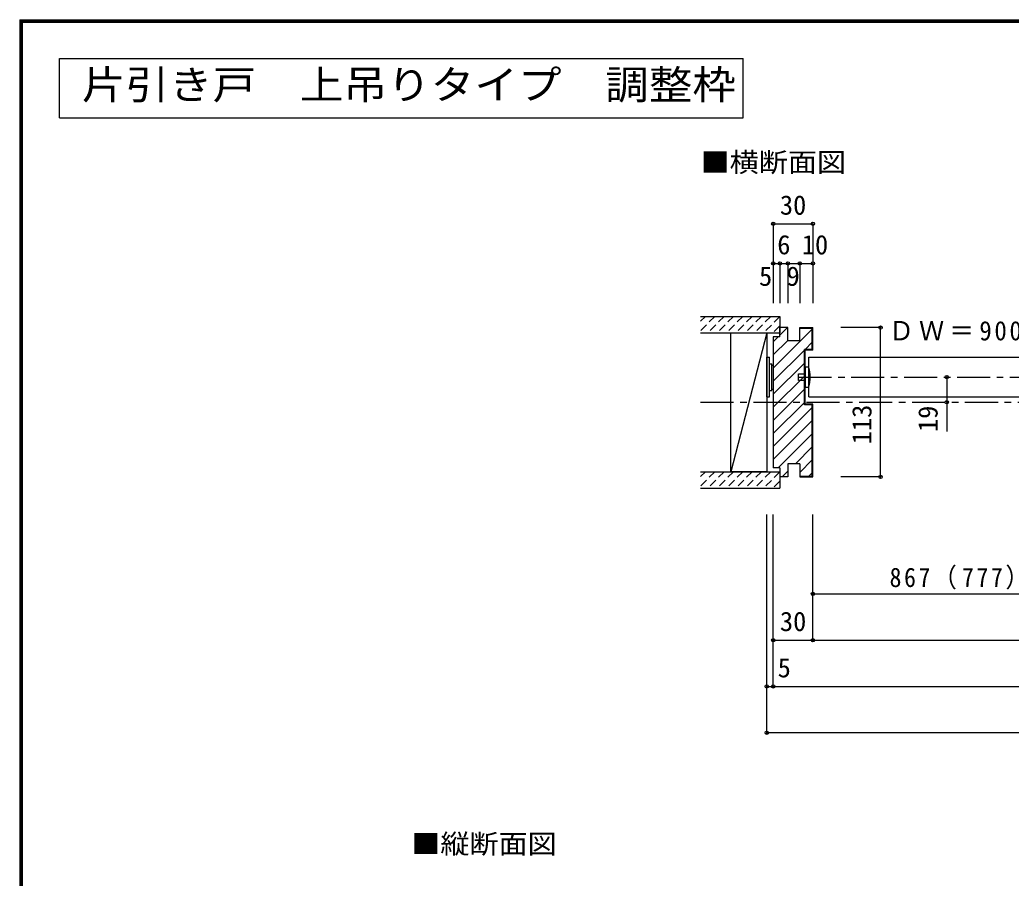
# Model space of a CAD drawing. Units: millimetres at full size, sheet at 1:5; details may follow other scales. Extents: x -973 to 977, y -718 to 696.
# Drawn here: x -973 to -223, y 46 to 696 of the extents above; entities that cross this region are included whole.
import ezdxf
from ezdxf.enums import TextEntityAlignment as Align

# ---------------------------------------------------------------- set-up
doc = ezdxf.new("R2010")
doc.units = ezdxf.units.MM
doc.header["$LTSCALE"] = 5
doc.header["$PDMODE"] = 32
doc.header["$PDSIZE"] = 2.5
doc.linetypes.add('CHAIN1', pattern=[8, 5, -1, 1, -1])
doc.linetypes.add('DASHED1', pattern=[1.8, 1.2, -0.6])
for name, color, linetype in [('0-1_通り芯', 4, 'CHAIN1'), ('0-2_柱', 7, 'Continuous'), ('0-3_仕上げ', 2, 'Continuous'), ('0-4_枠', 3, 'Continuous'), ('0-6_扉', 2, 'Continuous'), ('0-7_金物', 7, 'Continuous'), ('0-A_文字', 3, 'Continuous'), ('0-B_寸法', 7, 'Continuous'), ('0-C_ハッチ', 4, 'DASHED1'), ('F-1_枠', 6, 'Continuous')]:
    doc.layers.add(name, color=color, linetype=linetype)
doc.styles.add('ＭＳ ゴシック', font='')
doc.styles.get('ＭＳ ゴシック').set_extended_font_data('MS Gothic')

msp = doc.modelspace()

# ---------------------------------------------------------------- linework, layer by layer
at = {"layer": '0-1_通り芯'}
for p, q in [((-384.356, 425.5), (389.601, 425.5)), ((-458.349, 406.5), (463.726, 406.5))]:
    msp.add_line(p, q, dxfattribs=at)
at = {"layer": '0-2_柱'}
for p, q in [((-435.349, 459), (-408.349, 459)), ((-435.349, 354), (-435.349, 459)), ((-408.349, 459), (-435.349, 354)), ((-408.349, 459), (-408.349, 354)), ((-408.349, 354), (-435.349, 354))]:
    msp.add_line(p, q, dxfattribs=at)
at = {"layer": '0-3_仕上げ'}
for p, q in [((-458.349, 471.5), (-398.349, 471.5)), ((-398.349, 471.5), (-398.349, 459)), ((-458.349, 459), (-398.349, 459)), ((-458.349, 354), (-398.349, 354)), ((-398.349, 354), (-398.349, 341.5)), ((-458.349, 341.5), (-398.349, 341.5))]:
    msp.add_line(p, q, dxfattribs=at)
at = {"layer": '0-4_枠'}
for p, q in [((-392.349, 463), (-398.349, 463)), ((-398.349, 456), (-398.349, 463)), ((-392.349, 453), (-392.349, 463)), ((-383.349, 463), (-373.349, 463)), ((-383.349, 453), (-383.349, 463)), ((-383.349, 462.5), (-373.849, 462.5)), ((-373.849, 446.5), (-373.849, 462.5)), ((-373.349, 446), (-373.349, 463)), ((-403.349, 456), (-403.349, 357)), ((-398.349, 456), (-403.349, 456)), ((-383.349, 453), (-392.349, 453)), ((-373.849, 446.5), (-379.849, 446.5)), ((-379.849, 404.5), (-379.849, 446.5)), ((-373.349, 446), (-379.349, 446)), ((-379.349, 405), (-379.349, 446)), ((-373.349, 405), (-379.349, 405)), ((-373.349, 350), (-373.349, 405)), ((-373.849, 404.5), (-379.849, 404.5)), ((-373.849, 350.5), (-373.849, 404.5)), ((-392.349, 360), (-392.349, 350)), ((-383.349, 360), (-392.349, 360)), ((-383.349, 360), (-383.349, 350)), ((-398.349, 357), (-403.349, 357)), ((-398.349, 357), (-398.349, 350)), ((-392.349, 350), (-398.349, 350)), ((-383.349, 350.5), (-373.849, 350.5)), ((-383.349, 350), (-373.349, 350))]:
    msp.add_line(p, q, dxfattribs=at)
at = {"layer": '0-6_扉', "color": 6}
for p, q in [((-376.349, 410.5), (-376.349, 440.5)), ((-376.349, 440.5), (-189.429, 440.5)), ((-376.349, 410.5), (-189.429, 410.5))]:
    msp.add_line(p, q, dxfattribs=at)
at = {"layer": '0-7_金物'}
for p, q in [((-408.349, 410.5), (-408.349, 440.5)), ((-408.349, 440.5), (-406.349, 440.5)), ((-406.349, 410.5), (-406.349, 440.5)), ((-406.349, 435.5), (-404.349, 435.5)), ((-404.349, 415.5), (-404.349, 435.5)), ((-404.349, 434.5), (-403.349, 434.5)), ((-384.356, 423), (-384.356, 428)), ((-384.356, 428), (-379.356, 428)), ((-379.356, 433), (-379.356, 418)), ((-376.349, 433), (-379.356, 433)), ((-379.356, 423), (-384.356, 423)), ((-406.349, 415.5), (-404.349, 415.5)), ((-404.349, 416.5), (-403.349, 416.5)), ((-379.356, 418), (-376.349, 418)), ((-408.349, 410.5), (-406.349, 410.5))]:
    msp.add_line(p, q, dxfattribs=at)
msp.add_arc((-403.974, 425.5), 28.625, 344.81071, 15.18929, dxfattribs=at)
at = {"layer": '0-A_文字'}
for p, q in [((-943.333, 621.667), (-943.333, 666.667)), ((-943.333, 666.667), (-426.19, 666.667)), ((-426.19, 621.667), (-426.19, 666.667)), ((-943.333, 621.667), (-426.19, 621.667))]:
    msp.add_line(p, q, dxfattribs=at)
at = {"layer": '0-B_寸法', "color": 4}
for p, q in [((-403.349, 541.5), (-403.349, 481.5)), ((-403.349, 541.5), (-373.349, 541.5)), ((-373.349, 541.5), (-373.349, 481.5)), ((-403.349, 511.5), (-373.349, 511.5)), ((-398.349, 511.5), (-398.349, 481.5)), ((-392.349, 511.5), (-392.349, 481.5)), ((-383.349, 511.5), (-383.349, 481.5)), ((-322.168, 463), (-352.233, 463)), ((-322.168, 351), (-322.168, 462)), ((-272.168, 425.5), (-272.168, 384.5)), ((-322.168, 350), (-352.233, 350)), ((-408.349, 156.5), (-408.349, 321.5)), ((-403.349, 191.5), (-403.349, 321.5)), ((-373.349, 226.5), (-373.349, 321.5)), ((-373.349, 261.5), (378.601, 261.5)), ((-403.349, 226.5), (408.601, 226.5)), ((-408.349, 191.5), (413.601, 191.5)), ((413.601, 156.5), (-408.349, 156.5))]:
    msp.add_line(p, q, dxfattribs=at)
at = {"layer": '0-B_寸法'}
for p in [(-403.349, 541.5), (-373.349, 541.5), (-403.349, 511.5), (-398.349, 511.5), (-392.349, 511.5), (-383.349, 511.5), (-373.349, 511.5), (-322.168, 463), (-272.168, 425.5), (-272.168, 406.5), (-322.168, 350), (-373.349, 261.5), (-403.349, 226.5), (-373.349, 226.5), (-408.349, 191.5), (-403.349, 191.5), (-408.349, 156.5)]:
    msp.add_point(p, dxfattribs=at)
at = {"layer": '0-C_ハッチ'}
for p, q in [((-454.7, 471.5), (-458.349, 467.851)), ((-447.628, 471.5), (-458.349, 460.78)), ((-440.557, 471.5), (-453.057, 459)), ((-433.486, 471.5), (-445.986, 459)), ((-426.415, 471.5), (-438.915, 459)), ((-419.344, 471.5), (-431.844, 459)), ((-412.273, 471.5), (-424.773, 459)), ((-405.202, 471.5), (-417.702, 459)), ((-398.349, 471.282), (-410.631, 459)), ((-398.349, 464.211), (-403.56, 459)), ((-454.7, 354), (-458.349, 350.351)), ((-447.628, 354), (-458.349, 343.28)), ((-440.557, 354), (-453.057, 341.5)), ((-433.486, 354), (-445.986, 341.5)), ((-426.415, 354), (-438.915, 341.5)), ((-419.344, 354), (-431.844, 341.5)), ((-412.273, 354), (-424.773, 341.5)), ((-405.202, 354), (-417.702, 341.5)), ((-398.349, 353.782), (-410.631, 341.5)), ((-398.349, 346.711), (-403.56, 341.5))]:
    msp.add_line(p, q, dxfattribs=at)
at = {"layer": '0-C_ハッチ', "linetype": 'Continuous'}
for p, q in [((-403.349, 432.394), (-373.849, 461.894)), ((-398.349, 457.193), (-392.542, 463)), ((-383.349, 462.293), (-383.142, 462.5)), ((-403.349, 452.193), (-399.542, 456)), ((-403.349, 442.293), (-392.349, 453.293)), ((-379.343, 446.5), (-373.849, 451.994)), ((-403.349, 422.494), (-379.849, 445.994)), ((-403.349, 412.595), (-379.849, 436.095)), ((-403.349, 402.695), (-379.849, 426.195)), ((-403.349, 392.796), (-379.849, 416.296)), ((-403.349, 382.896), (-379.849, 406.396)), ((-403.349, 372.997), (-373.849, 402.497)), ((-403.349, 363.097), (-373.849, 392.597)), ((-399.547, 357), (-373.849, 382.698)), ((-386.647, 360), (-373.849, 372.798)), ((-383.349, 353.399), (-373.849, 362.899)), ((-396.647, 350), (-392.349, 354.298)), ((-376.348, 350.5), (-373.849, 352.999))]:
    msp.add_line(p, q, dxfattribs=at)
at = {"layer": 'F-1_枠'}
for p, q in [((-973.347, 695.833), (-973.347, -700.833)), ((-973.347, 695.833), (976.653, 695.833)), ((-973.347, 695), (976.653, 695)), ((-973.347, 694.167), (976.653, 694.167)), ((-972.514, 695.833), (-972.514, -700.833)), ((-971.68, 695.833), (-971.68, -700.833))]:
    msp.add_line(p, q, dxfattribs=at)

# ---------------------------------------------------------------- texts
at = {"layer": '0-A_文字', "style": 'ＭＳ ゴシック', "width": 1.1}
msp.add_text('片引き戸\u3000上吊りタイプ\u3000調整枠', height=21.99, dxfattribs=at).set_placement((-926.458, 629.167), align=Align.BOTTOM_LEFT)
at = {"layer": '0-A_文字', "color": 7, "style": 'ＭＳ ゴシック', "width": 1.1}
for s, p in [('■横断面図', (-458.349, 576.318)), ('■縦断面図', (-677.203, 60.681))]:
    msp.add_text(s, height=14.66, dxfattribs=at).set_placement(p, align=Align.BOTTOM_LEFT)
at = {"layer": '0-B_寸法', "style": 'ＭＳ ゴシック'}
for s, p in [('30', (-398.356, 544)), ('6', (-400.356, 514)), ('10', (-381.756, 514)), ('5', (-414.135, 490.183)), ('9', (-393.277, 490.183)), ('30', (-398.349, 229)), ('5', (-400.035, 194))]:
    msp.add_text(s, height=14.66, dxfattribs=at).set_placement(p, align=Align.BOTTOM_LEFT)
for s, p in [('113', (-324.668, 374.755)), ('19', (-274.668, 384))]:
    msp.add_text(s, height=14.66, rotation=90, dxfattribs=at).set_placement(p, align=Align.BOTTOM_LEFT)
at = {"layer": '0-B_寸法', "char_height": 14.66, "attachment_point": 7, "style": 'ＭＳ ゴシック'}
for s, insert in [('\\T1.2;\\W0.95;ＤＷ＝900（810)〈713〉[583］', (-315.901, 449.405)), ('\\T1.22;\\W0.9;867（777）<680>［550］', (-315.384, 264.81))]:
    msp.add_mtext(s, dxfattribs=dict(at, insert=insert))

doc.saveas('drawing.dxf')
